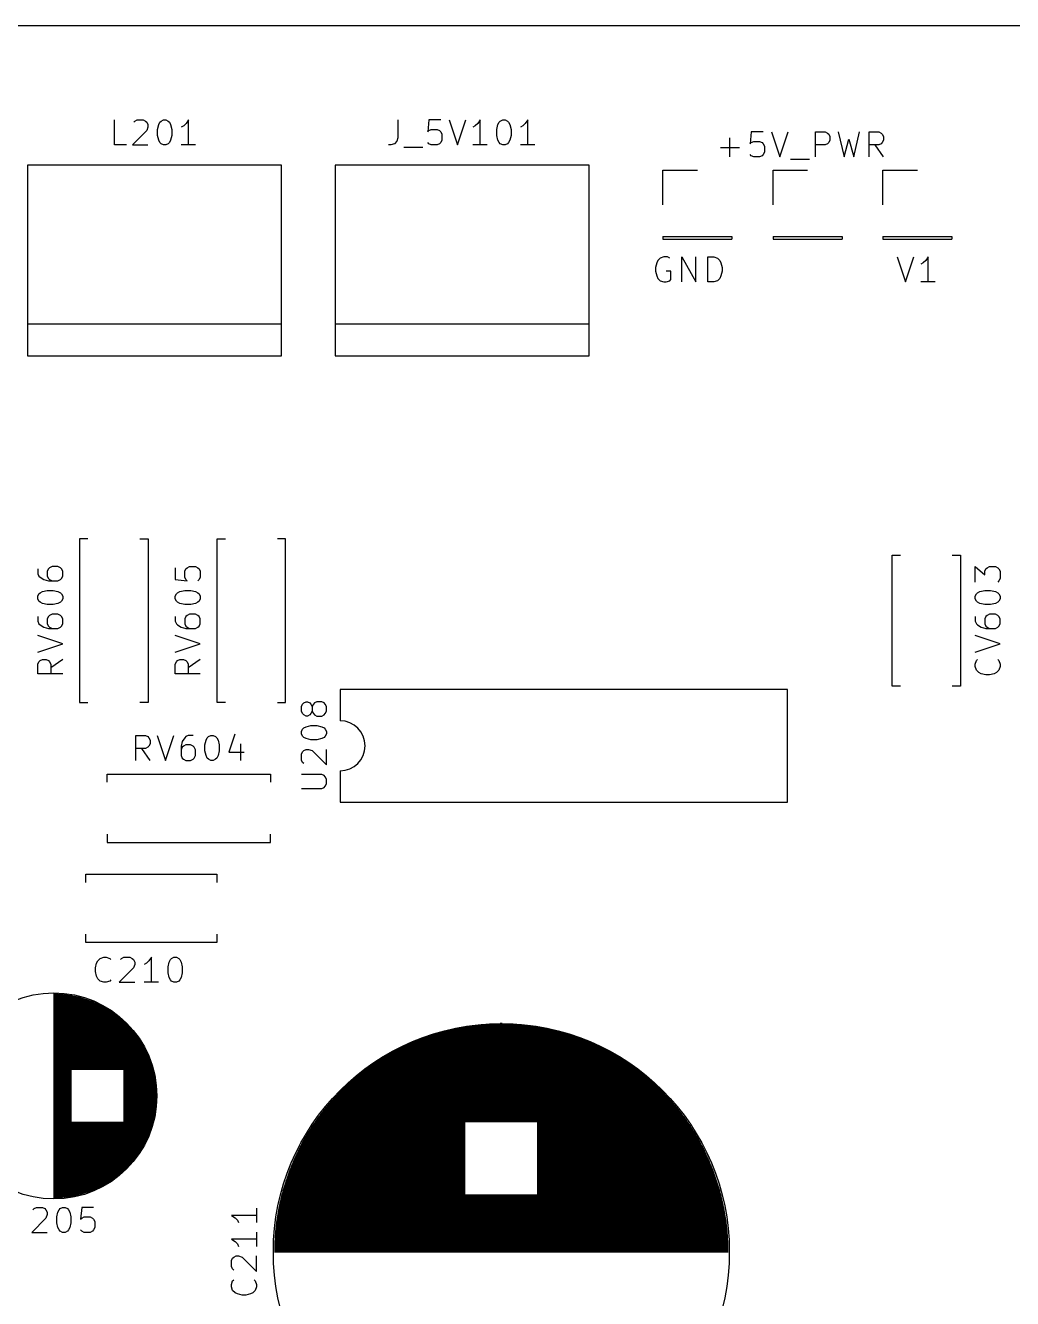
# Model space of a CAD drawing. Header units: millimetres. Extents: x 103 to 306, y -210 to -79.
# Drawn here: x 190.5 to 229.9, y -130.1 to -79.2 of the extents above; entities that cross this region are included whole.
import ezdxf

# ---------------------------------------------------------------- set-up
doc = ezdxf.new("R2010")
doc.units = ezdxf.units.MM
doc.layers.add('Edge.Cuts', color=254, linetype='CONTINUOUS', true_color=0xd0d2cd)
doc.layers.add('F.Silkscreen', color=41, linetype='CONTINUOUS', true_color=0xf2eda1)

msp = doc.modelspace()

# ---------------------------------------------------------------- linework, layer by layer
at = {"layer": 'Edge.Cuts', "linetype": 'CONTINUOUS'}
msp.add_line((108.3, -79.2), (300.5, -79.2), dxfattribs=at)
at = {"layer": 'F.Silkscreen', "linetype": 'CONTINUOUS'}
for p, q in [((194.031262, -83.974819), (194.031262, -82.974819)), ((195.316976, -83.40339), (194.745548, -83.974819)), ((194.793167, -83.070057), (194.840786, -83.022438)), ((194.840786, -83.022438), (194.936024, -82.974819)), ((194.936024, -82.974819), (195.174119, -82.974819)), ((195.174119, -82.974819), (195.269357, -83.022438)), ((195.269357, -83.022438), (195.316976, -83.070057)), ((195.316976, -83.070057), (195.364595, -83.165295)), ((195.364595, -83.260533), (195.316976, -83.40339)), ((195.364595, -83.165295), (195.364595, -83.260533)), ((195.745548, -83.355771), (195.793167, -83.165295)), ((195.745548, -83.593866), (195.745548, -83.355771)), ((195.793167, -83.165295), (195.840786, -83.070057)), ((195.840786, -83.070057), (195.888405, -83.022438)), ((195.888405, -83.022438), (195.983643, -82.974819)), ((195.983643, -82.974819), (196.078881, -82.974819)), ((196.078881, -82.974819), (196.174119, -83.022438)), ((196.174119, -83.022438), (196.221738, -83.070057)), ((196.221738, -83.070057), (196.269357, -83.165295)), ((196.269357, -83.165295), (196.316976, -83.355771)), ((196.316976, -83.355771), (196.316976, -83.593866)), ((196.793167, -83.212914), (196.697929, -83.260533)), ((196.888405, -83.117676), (196.793167, -83.212914)), ((196.983643, -82.974819), (196.888405, -83.117676)), ((196.983643, -83.974819), (196.983643, -82.974819)), ((205.364671, -82.974819), (205.364671, -83.689104)), ((206.602767, -82.974819), (206.555148, -83.451009)), ((206.555148, -83.451009), (206.602767, -83.40339)), ((207.078957, -82.974819), (206.602767, -82.974819)), ((206.602767, -83.40339), (206.698005, -83.355771)), ((206.698005, -83.355771), (206.9361, -83.355771)), ((206.9361, -83.355771), (207.031338, -83.40339)), ((207.031338, -83.40339), (207.078957, -83.451009)), ((207.078957, -83.451009), (207.126576, -83.546247)), ((207.412291, -82.974819), (207.745624, -83.974819)), ((207.745624, -83.974819), (208.078957, -82.974819)), ((208.45991, -83.212914), (208.364672, -83.260533)), ((208.555148, -83.117676), (208.45991, -83.212914)), ((208.650386, -82.974819), (208.555148, -83.117676)), ((208.650386, -83.974819), (208.650386, -82.974819)), ((209.317053, -83.355771), (209.364672, -83.165295)), ((209.317053, -83.593866), (209.317053, -83.355771)), ((209.364672, -83.165295), (209.412291, -83.070057)), ((209.412291, -83.070057), (209.45991, -83.022438)), ((209.45991, -83.022438), (209.555148, -82.974819)), ((209.555148, -82.974819), (209.650386, -82.974819)), ((209.650386, -82.974819), (209.745624, -83.022438)), ((209.745624, -83.022438), (209.793243, -83.070057)), ((209.793243, -83.070057), (209.840862, -83.165295)), ((209.840862, -83.165295), (209.888481, -83.355771)), ((209.888481, -83.355771), (209.888481, -83.593866)), ((210.364672, -83.212914), (210.269434, -83.260533)), ((210.45991, -83.117676), (210.364672, -83.212914)), ((210.555148, -82.974819), (210.45991, -83.117676)), ((210.555148, -83.974819), (210.555148, -82.974819)), ((219.5, -83.454819), (219.452381, -83.931009)), ((219.97619, -83.454819), (219.5, -83.454819)), ((220.309524, -83.454819), (220.642857, -84.454819)), ((220.642857, -84.454819), (220.97619, -83.454819)), ((222.071429, -84.454819), (222.071429, -83.454819)), ((222.071429, -83.454819), (222.452381, -83.454819)), ((222.452381, -83.454819), (222.547619, -83.502438)), ((222.976191, -83.454819), (223.214286, -84.454819)), ((223.595238, -84.454819), (223.833334, -83.454819)), ((224.214286, -84.454819), (224.214286, -83.454819)), ((224.214286, -83.454819), (224.595238, -83.454819)), ((224.595238, -83.454819), (224.690476, -83.502438)), ((194.507452, -83.974819), (194.031262, -83.974819)), ((194.745548, -83.974819), (195.364595, -83.974819)), ((195.793167, -83.784342), (195.745548, -83.593866)), ((195.840786, -83.87958), (195.793167, -83.784342)), ((195.888405, -83.9272), (195.840786, -83.87958)), ((195.983643, -83.974819), (195.888405, -83.9272)), ((196.078881, -83.974819), (195.983643, -83.974819)), ((196.174119, -83.9272), (196.078881, -83.974819)), ((196.221738, -83.87958), (196.174119, -83.9272)), ((196.269357, -83.784342), (196.221738, -83.87958)), ((196.316976, -83.593866), (196.269357, -83.784342)), ((197.269357, -83.974819), (196.697929, -83.974819)), ((205.078957, -83.974819), (204.983719, -83.974819)), ((205.221814, -83.9272), (205.078957, -83.974819)), ((205.317052, -83.831961), (205.221814, -83.9272)), ((205.364671, -83.689104), (205.317052, -83.831961)), ((206.602767, -83.9272), (206.555148, -83.87958)), ((206.698005, -83.974819), (206.602767, -83.9272)), ((206.9361, -83.974819), (206.698005, -83.974819)), ((207.031338, -83.9272), (206.9361, -83.974819)), ((207.078957, -83.87958), (207.031338, -83.9272)), ((207.126576, -83.784342), (207.078957, -83.87958)), ((207.126576, -83.546247), (207.126576, -83.784342)), ((208.9361, -83.974819), (208.364672, -83.974819)), ((209.364672, -83.784342), (209.317053, -83.593866)), ((209.412291, -83.87958), (209.364672, -83.784342)), ((209.45991, -83.9272), (209.412291, -83.87958)), ((209.555148, -83.974819), (209.45991, -83.9272)), ((209.650386, -83.974819), (209.555148, -83.974819)), ((209.745624, -83.9272), (209.650386, -83.974819)), ((209.793243, -83.87958), (209.745624, -83.9272)), ((209.840862, -83.784342), (209.793243, -83.87958)), ((209.888481, -83.593866), (209.840862, -83.784342)), ((210.840862, -83.974819), (210.269434, -83.974819)), ((218.642857, -84.454819), (218.642857, -83.692914)), ((219.452381, -83.931009), (219.5, -83.88339)), ((219.5, -83.88339), (219.595238, -83.835771)), ((219.595238, -83.835771), (219.833333, -83.835771)), ((219.833333, -83.835771), (219.928571, -83.88339)), ((219.928571, -83.88339), (219.97619, -83.931009)), ((219.97619, -83.931009), (220.023809, -84.026247)), ((222.452381, -83.978628), (222.071429, -83.978628)), ((222.547619, -83.931009), (222.452381, -83.978628)), ((222.547619, -83.502438), (222.595238, -83.550057)), ((222.595238, -83.88339), (222.547619, -83.931009)), ((222.595238, -83.550057), (222.642857, -83.645295)), ((222.642857, -83.788152), (222.595238, -83.88339)), ((222.642857, -83.645295), (222.642857, -83.788152)), ((223.214286, -84.454819), (223.404762, -83.740533)), ((223.404762, -83.740533), (223.595238, -84.454819)), ((224.595238, -83.978628), (224.214286, -83.978628)), ((224.785714, -84.454819), (224.452381, -83.978628)), ((224.690476, -83.931009), (224.595238, -83.978628)), ((224.690476, -83.502438), (224.738095, -83.550057)), ((224.738095, -83.88339), (224.690476, -83.931009)), ((224.738095, -83.550057), (224.785714, -83.645295)), ((224.785714, -83.788152), (224.738095, -83.88339)), ((224.785714, -83.645295), (224.785714, -83.788152)), ((205.602767, -84.070057), (206.364671, -84.070057)), ((218.261905, -84.073866), (219.02381, -84.073866)), ((219.5, -84.4072), (219.452381, -84.35958)), ((219.595238, -84.454819), (219.5, -84.4072)), ((219.833333, -84.454819), (219.595238, -84.454819)), ((219.928571, -84.4072), (219.833333, -84.454819)), ((219.97619, -84.35958), (219.928571, -84.4072)), ((220.023809, -84.264342), (219.97619, -84.35958)), ((220.023809, -84.026247), (220.023809, -84.264342)), ((190.5465, -84.79), (190.5465, -92.41)), ((200.7065, -84.79), (190.5465, -84.79)), ((200.7065, -92.41), (200.7065, -84.79)), ((202.8561, -84.79), (202.8561, -92.41)), ((213.0161, -84.79), (202.8561, -84.79)), ((213.0161, -92.41), (213.0161, -84.79)), ((215.9641, -84.99), (217.3441, -84.99)), ((215.9641, -86.37), (215.9641, -84.99)), ((220.372, -84.99), (221.752, -84.99)), ((220.372, -86.37), (220.372, -84.99)), ((221.071429, -84.550057), (221.833333, -84.550057)), ((224.7628, -84.99), (226.1428, -84.99)), ((224.7628, -86.37), (224.7628, -84.99)), ((215.9641, -87.64), (215.9641, -87.75)), ((215.9641, -87.64), (218.7241, -87.64)), ((215.9641, -87.75), (218.7241, -87.75)), ((218.7241, -87.64), (218.7241, -87.75)), ((220.372, -87.64), (220.372, -87.75)), ((220.372, -87.64), (223.132, -87.64)), ((220.372, -87.75), (223.132, -87.75)), ((223.132, -87.64), (223.132, -87.75)), ((224.7628, -87.64), (224.7628, -87.75)), ((224.7628, -87.64), (227.5228, -87.64)), ((224.7628, -87.75), (227.5228, -87.75)), ((227.5228, -87.64), (227.5228, -87.75)), ((215.857143, -88.502438), (215.761905, -88.597676)), ((216, -88.454819), (215.857143, -88.502438)), ((216.142857, -88.454819), (216, -88.454819)), ((216.238095, -88.502438), (216.142857, -88.454819)), ((216.714286, -89.454819), (216.714286, -88.454819)), ((216.714286, -88.454819), (217.285714, -89.454819)), ((217.285714, -89.454819), (217.285714, -88.454819)), ((217.761905, -89.454819), (217.761905, -88.454819)), ((217.761905, -88.454819), (218, -88.454819)), ((218, -88.454819), (218.142857, -88.502438)), ((218.142857, -88.502438), (218.238095, -88.597676)), ((225.333276, -88.454819), (225.666609, -89.454819)), ((225.666609, -89.454819), (225.999942, -88.454819)), ((226.571371, -88.454819), (226.476133, -88.597676)), ((226.571371, -89.454819), (226.571371, -88.454819)), ((215.714286, -88.692914), (215.666667, -88.88339)), ((215.666667, -88.88339), (215.666667, -89.026247)), ((215.666667, -89.026247), (215.714286, -89.216723)), ((215.761905, -88.597676), (215.714286, -88.692914)), ((216.285714, -89.026247), (216.095238, -89.026247)), ((216.285714, -89.35958), (216.285714, -89.026247)), ((218.238095, -88.597676), (218.285714, -88.692914)), ((218.285714, -88.692914), (218.333333, -88.88339)), ((218.333333, -89.026247), (218.285714, -89.216723)), ((218.333333, -88.88339), (218.333333, -89.026247)), ((226.380895, -88.692914), (226.285657, -88.740533)), ((226.476133, -88.597676), (226.380895, -88.692914)), ((215.714286, -89.216723), (215.761905, -89.311961)), ((215.761905, -89.311961), (215.857143, -89.4072)), ((215.857143, -89.4072), (216, -89.454819)), ((216, -89.454819), (216.095238, -89.454819)), ((216.095238, -89.454819), (216.238095, -89.4072)), ((216.238095, -89.4072), (216.285714, -89.35958)), ((218, -89.454819), (217.761905, -89.454819)), ((218.142857, -89.4072), (218, -89.454819)), ((218.238095, -89.311961), (218.142857, -89.4072)), ((218.285714, -89.216723), (218.238095, -89.311961)), ((226.857085, -89.454819), (226.285657, -89.454819)), ((200.7065, -91.14), (190.5465, -91.14)), ((213.0161, -91.14), (202.8561, -91.14)), ((190.5465, -92.41), (200.7065, -92.41)), ((202.8561, -92.41), (213.0161, -92.41)), ((192.63, -99.73), (192.63, -106.27)), ((192.96, -99.73), (192.63, -99.73)), ((195.04, -99.73), (195.37, -99.73)), ((195.37, -99.73), (195.37, -106.27)), ((198.13, -99.73), (198.46, -99.73)), ((198.13, -106.27), (198.13, -99.73)), ((200.87, -99.73), (200.54, -99.73)), ((200.87, -106.27), (200.87, -99.73)), ((225.13, -100.38), (225.467, -100.38)), ((225.13, -105.62), (225.13, -100.38)), ((227.533, -100.38), (227.87, -100.38)), ((227.87, -100.38), (227.87, -105.62)), ((190.954819, -100.928571), (190.954819, -101.119047)), ((190.954819, -101.119047), (191.002438, -101.214285)), ((191.002438, -101.214285), (191.050057, -101.261904)), ((191.050057, -101.261904), (191.192914, -101.357142)), ((191.38339, -100.928571), (191.335771, -101.023809)), ((191.335771, -101.023809), (191.335771, -101.214285)), ((191.335771, -101.214285), (191.38339, -101.309523)), ((191.431009, -100.880952), (191.38339, -100.928571)), ((191.526247, -100.833333), (191.431009, -100.880952)), ((191.764342, -100.833333), (191.526247, -100.833333)), ((191.85958, -100.880952), (191.764342, -100.833333)), ((191.9072, -100.928571), (191.85958, -100.880952)), ((191.954819, -101.023809), (191.9072, -100.928571)), ((191.9072, -101.309523), (191.954819, -101.214285)), ((191.954819, -101.214285), (191.954819, -101.023809)), ((196.454819, -100.880952), (196.454819, -101.357142)), ((196.835771, -101.023809), (196.88339, -100.928571)), ((196.835771, -101.261904), (196.835771, -101.023809)), ((196.88339, -101.357142), (196.835771, -101.261904)), ((196.88339, -100.928571), (196.931009, -100.880952)), ((196.931009, -100.880952), (197.026247, -100.833333)), ((197.026247, -100.833333), (197.264342, -100.833333)), ((197.264342, -100.833333), (197.35958, -100.880952)), ((197.35958, -100.880952), (197.4072, -100.928571)), ((197.4072, -100.928571), (197.454819, -101.023809)), ((197.454819, -101.261904), (197.4072, -101.357142)), ((197.454819, -101.023809), (197.454819, -101.261904)), ((228.454819, -101.45238), (228.454819, -100.833333)), ((228.454819, -100.833333), (228.835771, -101.166666)), ((228.835771, -101.023809), (228.88339, -100.928571)), ((228.835771, -101.166666), (228.835771, -101.023809)), ((228.88339, -100.928571), (228.931009, -100.880952)), ((228.931009, -100.880952), (229.026247, -100.833333)), ((229.026247, -100.833333), (229.264342, -100.833333)), ((229.264342, -100.833333), (229.35958, -100.880952)), ((229.35958, -100.880952), (229.4072, -100.928571)), ((229.4072, -100.928571), (229.454819, -101.023809)), ((229.454819, -101.023809), (229.454819, -101.309523)), ((191.145295, -101.833333), (191.335771, -101.785714)), ((191.192914, -101.357142), (191.38339, -101.404761)), ((191.335771, -101.785714), (191.573866, -101.785714)), ((191.38339, -101.309523), (191.431009, -101.357142)), ((191.38339, -101.404761), (191.764342, -101.404761)), ((191.431009, -101.357142), (191.526247, -101.404761)), ((191.573866, -101.785714), (191.764342, -101.833333)), ((191.764342, -101.404761), (191.85958, -101.357142)), ((191.85958, -101.357142), (191.9072, -101.309523)), ((196.454819, -101.357142), (196.931009, -101.404761)), ((196.645295, -101.833333), (196.835771, -101.785714)), ((196.835771, -101.785714), (197.073866, -101.785714)), ((196.931009, -101.404761), (196.88339, -101.357142)), ((197.073866, -101.785714), (197.264342, -101.833333)), ((197.4072, -101.357142), (197.35958, -101.404761)), ((228.645295, -101.833333), (228.835771, -101.785714)), ((228.835771, -101.785714), (229.073866, -101.785714)), ((229.073866, -101.785714), (229.264342, -101.833333)), ((229.4072, -101.404761), (229.35958, -101.45238)), ((229.454819, -101.309523), (229.4072, -101.404761)), ((190.954819, -102.023809), (191.002438, -101.928571)), ((190.954819, -102.119047), (190.954819, -102.023809)), ((191.002438, -102.214285), (190.954819, -102.119047)), ((191.002438, -101.928571), (191.050057, -101.880952)), ((191.050057, -102.261904), (191.002438, -102.214285)), ((191.050057, -101.880952), (191.145295, -101.833333)), ((191.145295, -102.309523), (191.050057, -102.261904)), ((191.764342, -101.833333), (191.85958, -101.880952)), ((191.85958, -102.261904), (191.764342, -102.309523)), ((191.85958, -101.880952), (191.9072, -101.928571)), ((191.9072, -102.214285), (191.85958, -102.261904)), ((191.9072, -101.928571), (191.954819, -102.023809)), ((191.954819, -102.119047), (191.9072, -102.214285)), ((191.954819, -102.023809), (191.954819, -102.119047)), ((196.454819, -102.023809), (196.502438, -101.928571)), ((196.454819, -102.119047), (196.454819, -102.023809)), ((196.502438, -102.214285), (196.454819, -102.119047)), ((196.502438, -101.928571), (196.550057, -101.880952)), ((196.550057, -102.261904), (196.502438, -102.214285)), ((196.550057, -101.880952), (196.645295, -101.833333)), ((196.645295, -102.309523), (196.550057, -102.261904)), ((197.264342, -101.833333), (197.35958, -101.880952)), ((197.35958, -102.261904), (197.264342, -102.309523)), ((197.35958, -101.880952), (197.4072, -101.928571)), ((197.4072, -102.214285), (197.35958, -102.261904)), ((197.4072, -101.928571), (197.454819, -102.023809)), ((197.454819, -102.119047), (197.4072, -102.214285)), ((197.454819, -102.023809), (197.454819, -102.119047)), ((228.454819, -102.023809), (228.502438, -101.928571)), ((228.454819, -102.119047), (228.454819, -102.023809)), ((228.502438, -102.214285), (228.454819, -102.119047)), ((228.502438, -101.928571), (228.550057, -101.880952)), ((228.550057, -102.261904), (228.502438, -102.214285)), ((228.550057, -101.880952), (228.645295, -101.833333)), ((228.645295, -102.309523), (228.550057, -102.261904)), ((229.264342, -101.833333), (229.35958, -101.880952)), ((229.35958, -102.261904), (229.264342, -102.309523)), ((229.35958, -101.880952), (229.4072, -101.928571)), ((229.4072, -102.214285), (229.35958, -102.261904)), ((229.4072, -101.928571), (229.454819, -102.023809)), ((229.454819, -102.119047), (229.4072, -102.214285)), ((229.454819, -102.023809), (229.454819, -102.119047)), ((191.335771, -102.357142), (191.145295, -102.309523)), ((191.573866, -102.357142), (191.335771, -102.357142)), ((191.431009, -102.785714), (191.38339, -102.833333)), ((191.526247, -102.738095), (191.431009, -102.785714)), ((191.764342, -102.738095), (191.526247, -102.738095)), ((191.764342, -102.309523), (191.573866, -102.357142)), ((191.85958, -102.785714), (191.764342, -102.738095)), ((191.9072, -102.833333), (191.85958, -102.785714)), ((196.835771, -102.357142), (196.645295, -102.309523)), ((197.073866, -102.357142), (196.835771, -102.357142)), ((196.931009, -102.785714), (196.88339, -102.833333)), ((197.026247, -102.738095), (196.931009, -102.785714)), ((197.264342, -102.738095), (197.026247, -102.738095)), ((197.264342, -102.309523), (197.073866, -102.357142)), ((197.35958, -102.785714), (197.264342, -102.738095)), ((197.4072, -102.833333), (197.35958, -102.785714)), ((228.835771, -102.357142), (228.645295, -102.309523)), ((229.073866, -102.357142), (228.835771, -102.357142)), ((228.931009, -102.785714), (228.88339, -102.833333)), ((229.026247, -102.738095), (228.931009, -102.785714)), ((229.264342, -102.738095), (229.026247, -102.738095)), ((229.264342, -102.309523), (229.073866, -102.357142)), ((229.35958, -102.785714), (229.264342, -102.738095)), ((229.4072, -102.833333), (229.35958, -102.785714)), ((190.954819, -102.833333), (190.954819, -103.023809)), ((190.954819, -103.023809), (191.002438, -103.119047)), ((191.002438, -103.119047), (191.050057, -103.166666)), ((191.050057, -103.166666), (191.192914, -103.261904)), ((191.192914, -103.261904), (191.38339, -103.309523)), ((191.38339, -102.833333), (191.335771, -102.928571)), ((191.335771, -102.928571), (191.335771, -103.119047)), ((191.335771, -103.119047), (191.38339, -103.214285)), ((191.38339, -103.214285), (191.431009, -103.261904)), ((191.38339, -103.309523), (191.764342, -103.309523)), ((191.431009, -103.261904), (191.526247, -103.309523)), ((191.764342, -103.309523), (191.85958, -103.261904)), ((191.85958, -103.261904), (191.9072, -103.214285)), ((191.954819, -102.928571), (191.9072, -102.833333)), ((191.9072, -103.214285), (191.954819, -103.119047)), ((191.954819, -103.119047), (191.954819, -102.928571)), ((196.454819, -102.833333), (196.454819, -103.023809)), ((196.454819, -103.023809), (196.502438, -103.119047)), ((196.502438, -103.119047), (196.550057, -103.166666)), ((196.550057, -103.166666), (196.692914, -103.261904)), ((196.692914, -103.261904), (196.88339, -103.309523)), ((196.88339, -102.833333), (196.835771, -102.928571)), ((196.835771, -102.928571), (196.835771, -103.119047)), ((196.835771, -103.119047), (196.88339, -103.214285)), ((196.88339, -103.214285), (196.931009, -103.261904)), ((196.88339, -103.309523), (197.264342, -103.309523)), ((196.931009, -103.261904), (197.026247, -103.309523)), ((197.264342, -103.309523), (197.35958, -103.261904)), ((197.35958, -103.261904), (197.4072, -103.214285)), ((197.454819, -102.928571), (197.4072, -102.833333)), ((197.4072, -103.214285), (197.454819, -103.119047)), ((197.454819, -103.119047), (197.454819, -102.928571)), ((228.454819, -102.833333), (228.454819, -103.023809)), ((228.454819, -103.023809), (228.502438, -103.119047)), ((228.502438, -103.119047), (228.550057, -103.166666)), ((228.550057, -103.166666), (228.692914, -103.261904)), ((228.692914, -103.261904), (228.88339, -103.309523)), ((228.88339, -102.833333), (228.835771, -102.928571)), ((228.835771, -102.928571), (228.835771, -103.119047)), ((228.835771, -103.119047), (228.88339, -103.214285)), ((228.88339, -103.214285), (228.931009, -103.261904)), ((228.88339, -103.309523), (229.264342, -103.309523)), ((228.931009, -103.261904), (229.026247, -103.309523)), ((229.264342, -103.309523), (229.35958, -103.261904)), ((229.35958, -103.261904), (229.4072, -103.214285)), ((229.454819, -102.928571), (229.4072, -102.833333)), ((229.4072, -103.214285), (229.454819, -103.119047)), ((229.454819, -103.119047), (229.454819, -102.928571)), ((191.954819, -103.928571), (190.954819, -103.595238)), ((197.454819, -103.928571), (196.454819, -103.595238)), ((229.454819, -103.928571), (228.454819, -103.595238)), ((190.954819, -104.261904), (191.954819, -103.928571)), ((196.454819, -104.261904), (197.454819, -103.928571)), ((228.454819, -104.261904), (229.454819, -103.928571)), ((190.954819, -104.738095), (191.002438, -104.642857)), ((190.954819, -105.119047), (190.954819, -104.738095)), ((191.002438, -104.642857), (191.050057, -104.595238)), ((191.050057, -104.595238), (191.145295, -104.547619)), ((191.145295, -104.547619), (191.288152, -104.547619)), ((191.288152, -104.547619), (191.38339, -104.595238)), ((191.38339, -104.595238), (191.431009, -104.642857)), ((191.431009, -104.642857), (191.478628, -104.738095)), ((191.954819, -104.547619), (191.478628, -104.880952)), ((191.478628, -104.738095), (191.478628, -105.119047)), ((196.454819, -104.738095), (196.502438, -104.642857)), ((196.454819, -105.119047), (196.454819, -104.738095)), ((196.502438, -104.642857), (196.550057, -104.595238)), ((196.550057, -104.595238), (196.645295, -104.547619)), ((196.645295, -104.547619), (196.788152, -104.547619)), ((196.788152, -104.547619), (196.88339, -104.595238)), ((196.88339, -104.595238), (196.931009, -104.642857)), ((196.931009, -104.642857), (196.978628, -104.738095)), ((197.454819, -104.547619), (196.978628, -104.880952)), ((196.978628, -104.738095), (196.978628, -105.119047)), ((228.454819, -104.738095), (228.502438, -104.595238)), ((228.454819, -104.833333), (228.454819, -104.738095)), ((228.502438, -104.97619), (228.454819, -104.833333)), ((228.502438, -104.595238), (228.550057, -104.547619)), ((229.35958, -104.547619), (229.4072, -104.595238)), ((229.4072, -104.595238), (229.454819, -104.738095)), ((229.454819, -104.833333), (229.4072, -104.97619)), ((229.454819, -104.738095), (229.454819, -104.833333)), ((191.954819, -105.119047), (190.954819, -105.119047)), ((197.454819, -105.119047), (196.454819, -105.119047)), ((228.597676, -105.071428), (228.502438, -104.97619)), ((228.692914, -105.119047), (228.597676, -105.071428)), ((228.88339, -105.166666), (228.692914, -105.119047)), ((229.026247, -105.166666), (228.88339, -105.166666)), ((229.216723, -105.119047), (229.026247, -105.166666)), ((229.311961, -105.071428), (229.216723, -105.119047)), ((229.4072, -104.97619), (229.311961, -105.071428)), ((203.05, -105.75), (203.05, -107)), ((220.95, -105.75), (203.05, -105.75)), ((220.95, -110.25), (220.95, -105.75)), ((225.467, -105.62), (225.13, -105.62)), ((227.87, -105.62), (227.533, -105.62)), ((192.63, -106.27), (192.96, -106.27)), ((195.37, -106.27), (195.04, -106.27)), ((198.46, -106.27), (198.13, -106.27)), ((200.54, -106.27), (200.87, -106.27)), ((201.504819, -106.428571), (201.552438, -106.333333)), ((201.552438, -106.333333), (201.600057, -106.285714)), ((201.600057, -106.285714), (201.695295, -106.238095)), ((201.695295, -106.238095), (201.742914, -106.238095)), ((201.742914, -106.238095), (201.838152, -106.285714)), ((201.838152, -106.285714), (201.885771, -106.333333)), ((201.885771, -106.333333), (201.93339, -106.428571)), ((201.981009, -106.333333), (201.93339, -106.428571)), ((202.028628, -106.285714), (201.981009, -106.333333)), ((202.123866, -106.238095), (202.028628, -106.285714)), ((202.314342, -106.238095), (202.123866, -106.238095)), ((202.40958, -106.285714), (202.314342, -106.238095)), ((202.4572, -106.333333), (202.40958, -106.285714)), ((202.504819, -106.428571), (202.4572, -106.333333)), ((201.504819, -106.619047), (201.504819, -106.428571)), ((201.552438, -106.714285), (201.504819, -106.619047)), ((201.600057, -106.761904), (201.552438, -106.714285)), ((201.695295, -106.809523), (201.600057, -106.761904)), ((201.742914, -106.809523), (201.695295, -106.809523)), ((201.838152, -106.761904), (201.742914, -106.809523)), ((201.885771, -106.714285), (201.838152, -106.761904)), ((201.93339, -106.619047), (201.885771, -106.714285)), ((201.93339, -106.428571), (201.93339, -106.619047)), ((201.93339, -106.619047), (201.981009, -106.714285)), ((201.981009, -106.714285), (202.028628, -106.761904)), ((202.028628, -106.761904), (202.123866, -106.809523)), ((202.123866, -106.809523), (202.314342, -106.809523)), ((202.314342, -106.809523), (202.40958, -106.761904)), ((202.40958, -106.761904), (202.4572, -106.714285)), ((202.4572, -106.714285), (202.504819, -106.619047)), ((202.504819, -106.619047), (202.504819, -106.428571)), ((201.504819, -107.428571), (201.552438, -107.333333)), ((201.552438, -107.333333), (201.600057, -107.285714)), ((201.600057, -107.285714), (201.695295, -107.238095)), ((201.695295, -107.238095), (201.885771, -107.190476)), ((201.885771, -107.190476), (202.123866, -107.190476)), ((202.123866, -107.190476), (202.314342, -107.238095)), ((202.314342, -107.238095), (202.40958, -107.285714)), ((202.40958, -107.285714), (202.4572, -107.333333)), ((202.4572, -107.333333), (202.504819, -107.428571)), ((194.880952, -108.584819), (194.880952, -107.584819)), ((194.880952, -107.584819), (195.261904, -107.584819)), ((195.261904, -107.584819), (195.357142, -107.632438)), ((195.357142, -107.632438), (195.404761, -107.680057)), ((195.404761, -107.680057), (195.45238, -107.775295)), ((195.45238, -107.775295), (195.45238, -107.918152)), ((195.738095, -107.584819), (196.071428, -108.584819)), ((196.071428, -108.584819), (196.404761, -107.584819)), ((196.738095, -107.822914), (196.690476, -108.01339)), ((196.833333, -107.680057), (196.738095, -107.822914)), ((196.880952, -107.632438), (196.833333, -107.680057)), ((196.97619, -107.584819), (196.880952, -107.632438)), ((197.166666, -107.584819), (196.97619, -107.584819)), ((197.642857, -107.965771), (197.690476, -107.775295)), ((197.690476, -107.775295), (197.738095, -107.680057)), ((197.738095, -107.680057), (197.785714, -107.632438)), ((197.785714, -107.632438), (197.880952, -107.584819)), ((197.880952, -107.584819), (197.97619, -107.584819)), ((197.97619, -107.584819), (198.071428, -107.632438)), ((198.071428, -107.632438), (198.119047, -107.680057)), ((198.119047, -107.680057), (198.166666, -107.775295)), ((198.166666, -107.775295), (198.214285, -107.965771)), ((198.833333, -107.5372), (198.595238, -108.251485)), ((201.504819, -107.523809), (201.504819, -107.428571)), ((201.552438, -107.619047), (201.504819, -107.523809)), ((201.600057, -107.666666), (201.552438, -107.619047)), ((201.695295, -107.714285), (201.600057, -107.666666)), ((201.885771, -107.761904), (201.695295, -107.714285)), ((202.123866, -107.761904), (201.885771, -107.761904)), ((202.314342, -107.714285), (202.123866, -107.761904)), ((202.40958, -107.666666), (202.314342, -107.714285)), ((202.4572, -107.619047), (202.40958, -107.666666)), ((202.504819, -107.523809), (202.4572, -107.619047)), ((202.504819, -107.428571), (202.504819, -107.523809)), ((195.261904, -108.108628), (194.880952, -108.108628)), ((195.45238, -108.584819), (195.119047, -108.108628)), ((195.357142, -108.061009), (195.261904, -108.108628)), ((195.404761, -108.01339), (195.357142, -108.061009)), ((195.45238, -107.918152), (195.404761, -108.01339)), ((196.690476, -108.01339), (196.690476, -108.394342)), ((196.738095, -108.061009), (196.690476, -108.156247)), ((196.690476, -108.394342), (196.738095, -108.48958)), ((196.785714, -108.01339), (196.738095, -108.061009)), ((196.880952, -107.965771), (196.785714, -108.01339)), ((197.071428, -107.965771), (196.880952, -107.965771)), ((197.166666, -108.01339), (197.071428, -107.965771)), ((197.214285, -108.061009), (197.166666, -108.01339)), ((197.261904, -108.156247), (197.214285, -108.061009)), ((197.214285, -108.48958), (197.261904, -108.394342)), ((197.261904, -108.394342), (197.261904, -108.156247)), ((197.642857, -108.203866), (197.642857, -107.965771)), ((197.690476, -108.394342), (197.642857, -108.203866)), ((197.738095, -108.48958), (197.690476, -108.394342)), ((198.166666, -108.394342), (198.119047, -108.48958)), ((198.214285, -108.203866), (198.166666, -108.394342)), ((198.214285, -107.965771), (198.214285, -108.203866)), ((198.595238, -108.251485), (199.214285, -108.251485)), ((199.071428, -107.918152), (199.071428, -108.584819)), ((201.504819, -108.333333), (201.552438, -108.238095)), ((201.504819, -108.571428), (201.504819, -108.333333)), ((201.552438, -108.238095), (201.600057, -108.190476)), ((201.600057, -108.190476), (201.695295, -108.142857)), ((201.695295, -108.142857), (201.790533, -108.142857)), ((201.790533, -108.142857), (201.93339, -108.190476)), ((201.93339, -108.190476), (202.504819, -108.761904)), ((202.504819, -108.761904), (202.504819, -108.142857)), ((196.738095, -108.48958), (196.785714, -108.5372)), ((196.785714, -108.5372), (196.880952, -108.584819)), ((196.880952, -108.584819), (197.071428, -108.584819)), ((197.071428, -108.584819), (197.166666, -108.5372)), ((197.166666, -108.5372), (197.214285, -108.48958)), ((197.785714, -108.5372), (197.738095, -108.48958)), ((197.880952, -108.584819), (197.785714, -108.5372)), ((197.97619, -108.584819), (197.880952, -108.584819)), ((198.071428, -108.5372), (197.97619, -108.584819)), ((198.119047, -108.48958), (198.071428, -108.5372)), ((201.552438, -108.666666), (201.504819, -108.571428)), ((201.600057, -108.714285), (201.552438, -108.666666)), ((193.73, -109.13), (200.27, -109.13)), ((193.73, -109.46), (193.73, -109.13)), ((200.27, -109.13), (200.27, -109.46)), ((202.314342, -109.142857), (201.504819, -109.142857)), ((202.40958, -109.190476), (202.314342, -109.142857)), ((202.4572, -109.238095), (202.40958, -109.190476)), ((202.504819, -109.333333), (202.4572, -109.238095)), ((202.504819, -109.523809), (202.504819, -109.333333)), ((203.05, -109), (203.05, -110.25)), ((201.504819, -109.714285), (202.314342, -109.714285)), ((202.314342, -109.714285), (202.40958, -109.666666)), ((202.40958, -109.666666), (202.4572, -109.619047)), ((202.4572, -109.619047), (202.504819, -109.523809)), ((203.05, -110.25), (220.95, -110.25)), ((193.73, -111.54), (193.73, -111.87)), ((193.73, -111.87), (200.27, -111.87)), ((200.27, -111.87), (200.27, -111.54)), ((192.88, -113.13), (198.12, -113.13)), ((192.88, -113.467), (192.88, -113.13)), ((198.12, -113.13), (198.12, -113.467)), ((192.88, -115.87), (192.88, -115.533)), ((198.12, -115.533), (198.12, -115.87)), ((198.12, -115.87), (192.88, -115.87)), ((193.357143, -116.597676), (193.452381, -116.502438)), ((193.452381, -116.502438), (193.595238, -116.454819)), ((193.595238, -116.454819), (193.690476, -116.454819)), ((193.690476, -116.454819), (193.833333, -116.502438)), ((193.833333, -116.502438), (193.880952, -116.550057)), ((194.261905, -116.550057), (194.309524, -116.502438)), ((194.309524, -116.502438), (194.404762, -116.454819)), ((194.404762, -116.454819), (194.642857, -116.454819)), ((194.642857, -116.454819), (194.738095, -116.502438)), ((194.738095, -116.502438), (194.785714, -116.550057)), ((194.785714, -116.550057), (194.833333, -116.645295)), ((195.5, -116.454819), (195.404762, -116.597676)), ((195.5, -117.454819), (195.5, -116.454819)), ((196.214286, -116.645295), (196.261905, -116.550057)), ((196.261905, -116.550057), (196.309524, -116.502438)), ((196.309524, -116.502438), (196.404762, -116.454819)), ((196.404762, -116.454819), (196.5, -116.454819)), ((196.5, -116.454819), (196.595238, -116.502438)), ((196.595238, -116.502438), (196.642857, -116.550057)), ((196.642857, -116.550057), (196.690476, -116.645295)), ((193.261905, -116.88339), (193.309524, -116.692914)), ((193.261905, -117.026247), (193.261905, -116.88339)), ((193.309524, -117.216723), (193.261905, -117.026247)), ((193.309524, -116.692914), (193.357143, -116.597676)), ((194.785714, -116.88339), (194.214286, -117.454819)), ((194.833333, -116.740533), (194.785714, -116.88339)), ((194.833333, -116.645295), (194.833333, -116.740533)), ((195.309524, -116.692914), (195.214286, -116.740533)), ((195.404762, -116.597676), (195.309524, -116.692914)), ((196.166667, -116.835771), (196.214286, -116.645295)), ((196.166667, -117.073866), (196.166667, -116.835771)), ((196.690476, -116.645295), (196.738095, -116.835771)), ((196.738095, -116.835771), (196.738095, -117.073866)), ((193.357143, -117.311961), (193.309524, -117.216723)), ((193.452381, -117.4072), (193.357143, -117.311961)), ((193.595238, -117.454819), (193.452381, -117.4072)), ((193.690476, -117.454819), (193.595238, -117.454819)), ((193.833333, -117.4072), (193.690476, -117.454819)), ((193.880952, -117.35958), (193.833333, -117.4072)), ((194.214286, -117.454819), (194.833333, -117.454819)), ((195.785714, -117.454819), (195.214286, -117.454819)), ((196.214286, -117.264342), (196.166667, -117.073866)), ((196.261905, -117.35958), (196.214286, -117.264342)), ((196.309524, -117.4072), (196.261905, -117.35958)), ((196.404762, -117.454819), (196.309524, -117.4072)), ((196.5, -117.454819), (196.404762, -117.454819)), ((196.595238, -117.4072), (196.5, -117.454819)), ((196.642857, -117.35958), (196.595238, -117.4072)), ((196.690476, -117.264342), (196.642857, -117.35958)), ((196.738095, -117.073866), (196.690476, -117.264342)), ((191.5973, -117.92), (191.5973, -126.08)), ((191.6373, -117.92), (191.6373, -126.08)), ((191.6773, -117.921), (191.6773, -126.079)), ((191.7173, -117.922), (191.7173, -126.078)), ((191.7573, -117.923), (191.7573, -126.077)), ((191.7973, -117.925), (191.7973, -126.075)), ((191.8373, -117.927), (191.8373, -126.073)), ((191.8773, -117.93), (191.8773, -126.07)), ((191.9173, -117.932), (191.9173, -126.068)), ((191.9573, -117.936), (191.9573, -126.064)), ((191.9973, -117.939), (191.9973, -126.061)), ((192.0373, -117.944), (192.0373, -126.056)), ((192.0773, -117.948), (192.0773, -126.052)), ((192.1173, -117.953), (192.1173, -126.047)), ((192.1573, -117.958), (192.1573, -126.042)), ((192.1973, -117.964), (192.1973, -126.036)), ((192.2373, -117.97), (192.2373, -126.03)), ((192.2773, -117.977), (192.2773, -126.023)), ((192.3173, -117.983), (192.3173, -120.96)), ((192.3573, -117.991), (192.3573, -120.96)), ((192.3973, -117.998), (192.3973, -120.96)), ((192.4373, -118.007), (192.4373, -120.96)), ((192.4773, -118.015), (192.4773, -120.96)), ((192.5173, -118.024), (192.5173, -120.96)), ((192.5573, -118.033), (192.5573, -120.96)), ((192.5973, -118.043), (192.5973, -120.96)), ((192.6373, -118.053), (192.6373, -120.96)), ((192.6773, -118.064), (192.6773, -120.96)), ((192.7173, -118.075), (192.7173, -120.96)), ((192.7573, -118.087), (192.7573, -120.96)), ((192.7973, -118.099), (192.7973, -120.96)), ((192.8373, -118.111), (192.8373, -120.96)), ((192.8773, -118.124), (192.8773, -120.96)), ((192.9173, -118.137), (192.9173, -120.96)), ((192.9573, -118.151), (192.9573, -120.96)), ((192.9973, -118.165), (192.9973, -120.96)), ((193.0373, -118.18), (193.0373, -120.96)), ((193.0773, -118.195), (193.0773, -120.96)), ((193.1173, -118.211), (193.1173, -120.96)), ((193.1573, -118.227), (193.1573, -120.96)), ((193.1973, -118.243), (193.1973, -120.96)), ((193.2373, -118.26), (193.2373, -120.96)), ((193.2773, -118.278), (193.2773, -120.96)), ((193.3173, -118.296), (193.3173, -120.96)), ((193.3573, -118.315), (193.3573, -120.96)), ((193.3973, -118.334), (193.3973, -120.96)), ((193.4373, -118.354), (193.4373, -120.96)), ((193.4773, -118.374), (193.4773, -120.96)), ((193.5173, -118.395), (193.5173, -120.96)), ((193.5573, -118.416), (193.5573, -120.96)), ((193.5973, -118.438), (193.5973, -120.96)), ((193.6373, -118.461), (193.6373, -120.96)), ((193.6773, -118.484), (193.6773, -120.96)), ((193.7173, -118.507), (193.7173, -120.96)), ((193.7573, -118.532), (193.7573, -120.96)), ((193.7973, -118.557), (193.7973, -120.96)), ((193.8373, -118.582), (193.8373, -120.96)), ((193.8773, -118.608), (193.8773, -120.96)), ((193.9173, -118.635), (193.9173, -120.96)), ((193.9573, -118.663), (193.9573, -120.96)), ((193.9973, -118.691), (193.9973, -120.96)), ((194.0373, -118.72), (194.0373, -120.96)), ((194.0773, -118.75), (194.0773, -120.96)), ((194.1173, -118.781), (194.1173, -120.96)), ((194.1573, -118.812), (194.1573, -120.96)), ((194.1973, -118.844), (194.1973, -120.96)), ((194.2373, -118.877), (194.2373, -120.96)), ((194.2773, -118.911), (194.2773, -120.96)), ((194.3173, -118.945), (194.3173, -120.96)), ((194.3573, -118.981), (194.3573, -120.96)), ((194.3973, -119.018), (194.3973, -124.982)), ((194.4373, -119.055), (194.4373, -124.945)), ((194.4773, -119.094), (194.4773, -124.906)), ((194.5173, -119.133), (194.5173, -124.867)), ((194.5573, -119.174), (194.5573, -124.826)), ((194.5973, -119.216), (194.5973, -124.784)), ((194.6373, -119.259), (194.6373, -124.741)), ((194.6773, -119.304), (194.6773, -124.696)), ((194.7173, -119.349), (194.7173, -124.651)), ((194.7573, -119.396), (194.7573, -124.604)), ((194.7973, -119.445), (194.7973, -124.555)), ((194.8373, -119.495), (194.8373, -124.505)), ((194.8773, -119.547), (194.8773, -124.453)), ((194.9173, -119.6), (194.9173, -124.4)), ((206.62, -119.5878), (212.38, -119.5878)), ((206.741, -119.5478), (212.259, -119.5478)), ((206.869, -119.5078), (212.131, -119.5078)), ((207.003, -119.4678), (211.997, -119.4678)), ((207.145, -119.4278), (211.855, -119.4278)), ((207.298, -119.3878), (211.702, -119.3878)), ((207.462, -119.3478), (211.538, -119.3478)), ((207.641, -119.3078), (211.359, -119.3078)), ((207.839, -119.2678), (211.161, -119.2678)), ((208.065, -119.2278), (210.935, -119.2278)), ((208.335, -119.1878), (210.665, -119.1878)), ((208.687, -119.1478), (210.313, -119.1478)), ((209.54, -119.1078), (209.46, -119.1078)), ((194.9573, -119.656), (194.9573, -124.344)), ((194.9973, -119.713), (194.9973, -124.287)), ((195.0373, -119.773), (195.0373, -124.227)), ((195.0773, -119.835), (195.0773, -124.165)), ((195.1173, -119.899), (195.1173, -124.101)), ((195.1573, -119.966), (195.1573, -124.034)), ((195.1973, -120.036), (195.1973, -123.964)), ((195.2373, -120.11), (195.2373, -123.89)), ((205.388, -120.1078), (213.612, -120.1078)), ((205.467, -120.0678), (213.533, -120.0678)), ((205.548, -120.0278), (213.452, -120.0278)), ((205.631, -119.9878), (213.369, -119.9878)), ((205.717, -119.9478), (213.283, -119.9478)), ((205.805, -119.9078), (213.195, -119.9078)), ((205.895, -119.8678), (213.105, -119.8678)), ((205.988, -119.8278), (213.012, -119.8278)), ((206.084, -119.7878), (212.916, -119.7878)), ((206.184, -119.7478), (212.816, -119.7478)), ((206.287, -119.7078), (212.713, -119.7078)), ((206.393, -119.6678), (212.607, -119.6678)), ((206.504, -119.6278), (212.496, -119.6278)), ((195.2773, -120.187), (195.2773, -123.813)), ((195.3173, -120.269), (195.3173, -123.731)), ((195.3573, -120.356), (195.3573, -123.644)), ((195.3973, -120.448), (195.3973, -123.552)), ((195.4373, -120.547), (195.4373, -123.453)), ((204.499, -120.6278), (214.501, -120.6278)), ((204.56, -120.5878), (214.44, -120.5878)), ((204.621, -120.5478), (214.379, -120.5478)), ((204.684, -120.5078), (214.316, -120.5078)), ((204.749, -120.4678), (214.251, -120.4678)), ((204.814, -120.4278), (214.186, -120.4278)), ((204.881, -120.3878), (214.119, -120.3878)), ((204.949, -120.3478), (214.051, -120.3478)), ((205.018, -120.3078), (213.982, -120.3078)), ((205.089, -120.2678), (213.911, -120.2678)), ((205.161, -120.2278), (213.839, -120.2278)), ((205.235, -120.1878), (213.765, -120.1878)), ((205.311, -120.1478), (213.689, -120.1478)), ((195.4773, -120.654), (195.4773, -123.346)), ((195.5173, -120.772), (195.5173, -123.228)), ((195.5573, -120.903), (195.5573, -123.097)), ((195.5973, -121.053), (195.5973, -122.947)), ((203.841, -121.1078), (215.159, -121.1078)), ((203.891, -121.0678), (215.109, -121.0678)), ((203.942, -121.0278), (215.058, -121.0278)), ((203.994, -120.9878), (215.006, -120.9878)), ((204.047, -120.9478), (214.953, -120.9478)), ((204.1, -120.9078), (214.9, -120.9078)), ((204.154, -120.8678), (214.846, -120.8678)), ((204.209, -120.8278), (214.791, -120.8278)), ((204.265, -120.7878), (214.735, -120.7878)), ((204.322, -120.7478), (214.678, -120.7478)), ((204.38, -120.7078), (214.62, -120.7078)), ((204.439, -120.6678), (214.561, -120.6678)), ((195.6373, -121.232), (195.6373, -122.768)), ((195.6773, -121.467), (195.6773, -122.533)), ((203.246, -121.6278), (215.754, -121.6278)), ((203.288, -121.5878), (215.712, -121.5878)), ((203.331, -121.5478), (215.669, -121.5478)), ((203.374, -121.5078), (215.626, -121.5078)), ((203.418, -121.4678), (215.582, -121.4678)), ((203.463, -121.4278), (215.537, -121.4278)), ((203.508, -121.3878), (215.492, -121.3878)), ((203.553, -121.3478), (215.447, -121.3478)), ((203.6, -121.3078), (215.4, -121.3078)), ((203.647, -121.2678), (215.353, -121.2678)), ((203.694, -121.2278), (215.306, -121.2278)), ((203.742, -121.1878), (215.258, -121.1878)), ((203.791, -121.1478), (215.209, -121.1478)), ((202.742, -122.1478), (216.258, -122.1478)), ((202.778, -122.1078), (216.222, -122.1078)), ((202.815, -122.0678), (216.185, -122.0678)), ((202.852, -122.0278), (216.148, -122.0278)), ((202.889, -121.9878), (216.111, -121.9878)), ((202.927, -121.9478), (216.073, -121.9478)), ((202.965, -121.9078), (216.035, -121.9078)), ((203.004, -121.8678), (215.996, -121.8678)), ((203.043, -121.8278), (215.957, -121.8278)), ((203.082, -121.7878), (215.918, -121.7878)), ((203.123, -121.7478), (215.877, -121.7478)), ((203.163, -121.7078), (215.837, -121.7078)), ((203.204, -121.6678), (215.796, -121.6678)), ((202.311, -122.6678), (216.689, -122.6678)), ((202.342, -122.6278), (216.658, -122.6278)), ((202.373, -122.5878), (216.627, -122.5878)), ((202.405, -122.5478), (216.595, -122.5478)), ((202.437, -122.5078), (216.563, -122.5078)), ((202.469, -122.4678), (216.531, -122.4678)), ((202.502, -122.4278), (216.498, -122.4278)), ((202.535, -122.3878), (216.465, -122.3878)), ((202.569, -122.3478), (216.431, -122.3478)), ((202.603, -122.3078), (216.397, -122.3078)), ((202.637, -122.2678), (216.363, -122.2678)), ((202.672, -122.2278), (216.328, -122.2278)), ((202.707, -122.1878), (216.293, -122.1878)), ((192.3173, -123.04), (192.3173, -126.017)), ((192.3573, -123.04), (192.3573, -126.009)), ((192.3973, -123.04), (192.3973, -126.002)), ((192.4373, -123.04), (192.4373, -125.993)), ((192.4773, -123.04), (192.4773, -125.985)), ((192.5173, -123.04), (192.5173, -125.976)), ((192.5573, -123.04), (192.5573, -125.967)), ((192.5973, -123.04), (192.5973, -125.957)), ((192.6373, -123.04), (192.6373, -125.947)), ((192.6773, -123.04), (192.6773, -125.936)), ((192.7173, -123.04), (192.7173, -125.925)), ((192.7573, -123.04), (192.7573, -125.913)), ((192.7973, -123.04), (192.7973, -125.901)), ((192.8373, -123.04), (192.8373, -125.889)), ((192.8773, -123.04), (192.8773, -125.876)), ((192.9173, -123.04), (192.9173, -125.863)), ((192.9573, -123.04), (192.9573, -125.849)), ((192.9973, -123.04), (192.9973, -125.835)), ((193.0373, -123.04), (193.0373, -125.82)), ((193.0773, -123.04), (193.0773, -125.805)), ((193.1173, -123.04), (193.1173, -125.789)), ((193.1573, -123.04), (193.1573, -125.773)), ((193.1973, -123.04), (193.1973, -125.757)), ((193.2373, -123.04), (193.2373, -125.74)), ((193.2773, -123.04), (193.2773, -125.722)), ((193.3173, -123.04), (193.3173, -125.704)), ((193.3573, -123.04), (193.3573, -125.685)), ((193.3973, -123.04), (193.3973, -125.666)), ((193.4373, -123.04), (193.4373, -125.646)), ((193.4773, -123.04), (193.4773, -125.626)), ((193.5173, -123.04), (193.5173, -125.605)), ((193.5573, -123.04), (193.5573, -125.584)), ((193.5973, -123.04), (193.5973, -125.562)), ((193.6373, -123.04), (193.6373, -125.539)), ((193.6773, -123.04), (193.6773, -125.516)), ((193.7173, -123.04), (193.7173, -125.493)), ((193.7573, -123.04), (193.7573, -125.468)), ((193.7973, -123.04), (193.7973, -125.443)), ((193.8373, -123.04), (193.8373, -125.418)), ((193.8773, -123.04), (193.8773, -125.392)), ((193.9173, -123.04), (193.9173, -125.365)), ((193.9573, -123.04), (193.9573, -125.337)), ((193.9973, -123.04), (193.9973, -125.309)), ((194.0373, -123.04), (194.0373, -125.28)), ((194.0773, -123.04), (194.0773, -125.25)), ((194.1173, -123.04), (194.1173, -125.219)), ((194.1573, -123.04), (194.1573, -125.188)), ((194.1973, -123.04), (194.1973, -125.156)), ((194.2373, -123.04), (194.2373, -125.123)), ((194.2773, -123.04), (194.2773, -125.089)), ((194.3173, -123.04), (194.3173, -125.055)), ((194.3573, -123.04), (194.3573, -125.019)), ((201.966, -123.1478), (208.06, -123.1478)), ((201.993, -123.1078), (208.06, -123.1078)), ((202.02, -123.0678), (208.06, -123.0678)), ((202.048, -123.0278), (216.952, -123.0278)), ((202.076, -122.9878), (216.924, -122.9878)), ((202.104, -122.9478), (216.896, -122.9478)), ((202.132, -122.9078), (216.868, -122.9078)), ((202.161, -122.8678), (216.839, -122.8678)), ((202.191, -122.8278), (216.809, -122.8278)), ((202.22, -122.7878), (216.78, -122.7878)), ((202.25, -122.7478), (216.75, -122.7478)), ((202.28, -122.7078), (216.72, -122.7078)), ((210.94, -123.0678), (216.98, -123.0678)), ((210.94, -123.1078), (217.007, -123.1078)), ((210.94, -123.1478), (217.034, -123.1478)), ((201.642, -123.6678), (208.06, -123.6678)), ((201.665, -123.6278), (208.06, -123.6278)), ((201.689, -123.5878), (208.06, -123.5878)), ((201.712, -123.5478), (208.06, -123.5478)), ((201.736, -123.5078), (208.06, -123.5078)), ((201.761, -123.4678), (208.06, -123.4678)), ((201.785, -123.4278), (208.06, -123.4278)), ((201.81, -123.3878), (208.06, -123.3878)), ((201.835, -123.3478), (208.06, -123.3478)), ((201.861, -123.3078), (208.06, -123.3078)), ((201.887, -123.2678), (208.06, -123.2678)), ((201.913, -123.2278), (208.06, -123.2278)), ((201.939, -123.1878), (208.06, -123.1878)), ((210.94, -123.1878), (217.061, -123.1878)), ((210.94, -123.2278), (217.087, -123.2278)), ((210.94, -123.2678), (217.113, -123.2678)), ((210.94, -123.3078), (217.139, -123.3078)), ((210.94, -123.3478), (217.165, -123.3478)), ((210.94, -123.3878), (217.19, -123.3878)), ((210.94, -123.4278), (217.215, -123.4278)), ((210.94, -123.4678), (217.239, -123.4678)), ((210.94, -123.5078), (217.264, -123.5078)), ((210.94, -123.5478), (217.288, -123.5478)), ((210.94, -123.5878), (217.311, -123.5878)), ((210.94, -123.6278), (217.335, -123.6278)), ((210.94, -123.6678), (217.358, -123.6678)), ((201.364, -124.1878), (208.06, -124.1878)), ((201.384, -124.1478), (208.06, -124.1478)), ((201.404, -124.1078), (208.06, -124.1078)), ((201.424, -124.0678), (208.06, -124.0678)), ((201.445, -124.0278), (208.06, -124.0278)), ((201.466, -123.9878), (208.06, -123.9878)), ((201.487, -123.9478), (208.06, -123.9478)), ((201.508, -123.9078), (208.06, -123.9078)), ((201.53, -123.8678), (208.06, -123.8678)), ((201.552, -123.8278), (208.06, -123.8278)), ((201.574, -123.7878), (208.06, -123.7878)), ((201.596, -123.7478), (208.06, -123.7478)), ((201.619, -123.7078), (208.06, -123.7078)), ((210.94, -123.7078), (217.381, -123.7078)), ((210.94, -123.7478), (217.404, -123.7478)), ((210.94, -123.7878), (217.426, -123.7878)), ((210.94, -123.8278), (217.448, -123.8278)), ((210.94, -123.8678), (217.47, -123.8678)), ((210.94, -123.9078), (217.492, -123.9078)), ((210.94, -123.9478), (217.513, -123.9478)), ((210.94, -123.9878), (217.534, -123.9878)), ((210.94, -124.0278), (217.555, -124.0278)), ((210.94, -124.0678), (217.576, -124.0678)), ((210.94, -124.1078), (217.596, -124.1078)), ((210.94, -124.1478), (217.616, -124.1478)), ((210.94, -124.1878), (217.636, -124.1878)), ((201.144, -124.6678), (208.06, -124.6678)), ((201.161, -124.6278), (208.06, -124.6278)), ((201.178, -124.5878), (208.06, -124.5878)), ((201.195, -124.5478), (208.06, -124.5478)), ((201.213, -124.5078), (208.06, -124.5078)), ((201.231, -124.4678), (208.06, -124.4678)), ((201.249, -124.4278), (208.06, -124.4278)), ((201.268, -124.3878), (208.06, -124.3878)), ((201.287, -124.3478), (208.06, -124.3478)), ((201.305, -124.3078), (208.06, -124.3078)), ((201.325, -124.2678), (208.06, -124.2678)), ((201.344, -124.2278), (208.06, -124.2278)), ((210.94, -124.2278), (217.656, -124.2278)), ((210.94, -124.2678), (217.675, -124.2678)), ((210.94, -124.3078), (217.695, -124.3078)), ((210.94, -124.3478), (217.713, -124.3478)), ((210.94, -124.3878), (217.732, -124.3878)), ((210.94, -124.4278), (217.751, -124.4278)), ((210.94, -124.4678), (217.769, -124.4678)), ((210.94, -124.5078), (217.787, -124.5078)), ((210.94, -124.5478), (217.805, -124.5478)), ((210.94, -124.5878), (217.822, -124.5878)), ((210.94, -124.6278), (217.839, -124.6278)), ((210.94, -124.6678), (217.856, -124.6678)), ((200.942, -125.1878), (208.06, -125.1878)), ((200.956, -125.1478), (208.06, -125.1478)), ((200.97, -125.1078), (208.06, -125.1078)), ((200.985, -125.0678), (208.06, -125.0678)), ((201, -125.0278), (208.06, -125.0278)), ((201.015, -124.9878), (208.06, -124.9878)), ((201.03, -124.9478), (208.06, -124.9478)), ((201.046, -124.9078), (208.06, -124.9078)), ((201.062, -124.8678), (208.06, -124.8678)), ((201.077, -124.8278), (208.06, -124.8278)), ((201.094, -124.7878), (208.06, -124.7878)), ((201.11, -124.7478), (208.06, -124.7478)), ((201.127, -124.7078), (208.06, -124.7078)), ((210.94, -124.7078), (217.873, -124.7078)), ((210.94, -124.7478), (217.89, -124.7478)), ((210.94, -124.7878), (217.906, -124.7878)), ((210.94, -124.8278), (217.923, -124.8278)), ((210.94, -124.8678), (217.938, -124.8678)), ((210.94, -124.9078), (217.954, -124.9078)), ((210.94, -124.9478), (217.97, -124.9478)), ((210.94, -124.9878), (217.985, -124.9878)), ((210.94, -125.0278), (218, -125.0278)), ((210.94, -125.0678), (218.015, -125.0678)), ((210.94, -125.1078), (218.03, -125.1078)), ((210.94, -125.1478), (218.044, -125.1478)), ((210.94, -125.1878), (218.058, -125.1878)), ((200.775, -125.7078), (208.06, -125.7078)), ((200.787, -125.6678), (208.06, -125.6678)), ((200.798, -125.6278), (208.06, -125.6278)), ((200.81, -125.5878), (208.06, -125.5878)), ((200.823, -125.5478), (208.06, -125.5478)), ((200.835, -125.5078), (208.06, -125.5078)), ((200.848, -125.4678), (208.06, -125.4678)), ((200.86, -125.4278), (208.06, -125.4278)), ((200.873, -125.3878), (208.06, -125.3878)), ((200.887, -125.3478), (208.06, -125.3478)), ((200.9, -125.3078), (208.06, -125.3078)), ((200.914, -125.2678), (208.06, -125.2678)), ((200.928, -125.2278), (208.06, -125.2278)), ((210.94, -125.2278), (218.072, -125.2278)), ((210.94, -125.2678), (218.086, -125.2678)), ((210.94, -125.3078), (218.1, -125.3078)), ((210.94, -125.3478), (218.113, -125.3478)), ((210.94, -125.3878), (218.127, -125.3878)), ((210.94, -125.4278), (218.14, -125.4278)), ((210.94, -125.4678), (218.152, -125.4678)), ((210.94, -125.5078), (218.165, -125.5078)), ((210.94, -125.5478), (218.177, -125.5478)), ((210.94, -125.5878), (218.19, -125.5878)), ((210.94, -125.6278), (218.202, -125.6278)), ((210.94, -125.6678), (218.213, -125.6678)), ((210.94, -125.7078), (218.225, -125.7078)), ((200.642, -126.2278), (218.358, -126.2278)), ((200.651, -126.1878), (218.349, -126.1878)), ((200.66, -126.1478), (218.34, -126.1478)), ((200.67, -126.1078), (218.33, -126.1078)), ((200.679, -126.0678), (218.321, -126.0678)), ((200.689, -126.0278), (218.311, -126.0278)), ((200.699, -125.9878), (218.301, -125.9878)), ((200.71, -125.9478), (218.29, -125.9478)), ((200.72, -125.9078), (208.06, -125.9078)), ((200.731, -125.8678), (208.06, -125.8678)), ((200.741, -125.8278), (208.06, -125.8278)), ((200.752, -125.7878), (208.06, -125.7878)), ((200.764, -125.7478), (208.06, -125.7478)), ((210.94, -125.7478), (218.236, -125.7478)), ((210.94, -125.7878), (218.248, -125.7878)), ((210.94, -125.8278), (218.259, -125.8278)), ((210.94, -125.8678), (218.269, -125.8678)), ((210.94, -125.9078), (218.28, -125.9078)), ((190.761905, -126.550057), (190.809524, -126.502438)), ((190.809524, -126.502438), (190.904762, -126.454819)), ((190.904762, -126.454819), (191.142857, -126.454819)), ((191.142857, -126.454819), (191.238095, -126.502438)), ((191.238095, -126.502438), (191.285714, -126.550057)), ((191.285714, -126.550057), (191.333333, -126.645295)), ((191.333333, -126.740533), (191.285714, -126.88339)), ((191.333333, -126.645295), (191.333333, -126.740533)), ((191.714286, -126.835771), (191.761905, -126.645295)), ((191.761905, -126.645295), (191.809524, -126.550057)), ((191.809524, -126.550057), (191.857143, -126.502438)), ((191.857143, -126.502438), (191.952381, -126.454819)), ((191.952381, -126.454819), (192.047619, -126.454819)), ((192.047619, -126.454819), (192.142857, -126.502438)), ((192.142857, -126.502438), (192.190476, -126.550057)), ((192.190476, -126.550057), (192.238095, -126.645295)), ((192.238095, -126.645295), (192.285714, -126.835771)), ((192.714286, -126.454819), (192.666667, -126.931009)), ((193.190476, -126.454819), (192.714286, -126.454819)), ((199.704819, -126.489704), (199.704819, -127.061132)), ((200.548, -126.7078), (218.452, -126.7078)), ((200.554, -126.6678), (218.446, -126.6678)), ((200.561, -126.6278), (218.439, -126.6278)), ((200.569, -126.5878), (218.431, -126.5878)), ((200.576, -126.5478), (218.424, -126.5478)), ((200.584, -126.5078), (218.416, -126.5078)), ((200.591, -126.4678), (218.409, -126.4678)), ((200.599, -126.4278), (218.401, -126.4278)), ((200.608, -126.3878), (218.392, -126.3878)), ((200.616, -126.3478), (218.384, -126.3478)), ((200.624, -126.3078), (218.376, -126.3078)), ((200.633, -126.2678), (218.367, -126.2678)), ((191.285714, -126.88339), (190.714286, -127.454819)), ((191.714286, -127.073866), (191.714286, -126.835771)), ((191.761905, -127.264342), (191.714286, -127.073866)), ((192.285714, -127.073866), (192.238095, -127.264342)), ((192.285714, -126.835771), (192.285714, -127.073866)), ((192.666667, -126.931009), (192.714286, -126.88339)), ((192.714286, -126.88339), (192.809524, -126.835771)), ((192.809524, -126.835771), (193.047619, -126.835771)), ((193.047619, -126.835771), (193.142857, -126.88339)), ((193.142857, -126.88339), (193.190476, -126.931009)), ((193.190476, -126.931009), (193.238095, -127.026247)), ((193.238095, -127.026247), (193.238095, -127.264342)), ((199.704819, -126.775418), (198.704819, -126.775418)), ((198.704819, -126.775418), (198.847676, -126.870656)), ((198.847676, -126.870656), (198.942914, -126.965894)), ((198.942914, -126.965894), (198.990533, -127.061132)), ((200.475, -127.2278), (218.525, -127.2278)), ((200.479, -127.1878), (218.521, -127.1878)), ((200.484, -127.1478), (218.516, -127.1478)), ((200.489, -127.1078), (218.511, -127.1078)), ((200.494, -127.0678), (218.506, -127.0678)), ((200.499, -127.0278), (218.501, -127.0278)), ((200.505, -126.9878), (218.495, -126.9878)), ((200.51, -126.9478), (218.49, -126.9478)), ((200.516, -126.9078), (218.484, -126.9078)), ((200.522, -126.8678), (218.478, -126.8678)), ((200.528, -126.8278), (218.472, -126.8278)), ((200.534, -126.7878), (218.466, -126.7878)), ((200.541, -126.7478), (218.459, -126.7478)), ((190.714286, -127.454819), (191.333333, -127.454819)), ((191.809524, -127.35958), (191.761905, -127.264342)), ((191.857143, -127.4072), (191.809524, -127.35958)), ((191.952381, -127.454819), (191.857143, -127.4072)), ((192.047619, -127.454819), (191.952381, -127.454819)), ((192.142857, -127.4072), (192.047619, -127.454819)), ((192.190476, -127.35958), (192.142857, -127.4072)), ((192.238095, -127.264342), (192.190476, -127.35958)), ((192.714286, -127.4072), (192.666667, -127.35958)), ((192.809524, -127.454819), (192.714286, -127.4072)), ((193.047619, -127.454819), (192.809524, -127.454819)), ((193.142857, -127.4072), (193.047619, -127.454819)), ((193.190476, -127.35958), (193.142857, -127.4072)), ((193.238095, -127.264342), (193.190476, -127.35958)), ((199.704819, -127.727799), (198.704819, -127.727799)), ((198.704819, -127.727799), (198.847676, -127.823037)), ((199.704819, -127.442085), (199.704819, -128.013513)), ((200.433, -127.7478), (218.567, -127.7478)), ((200.435, -127.7078), (218.565, -127.7078)), ((200.437, -127.6678), (218.563, -127.6678)), ((200.44, -127.6278), (218.56, -127.6278)), ((200.442, -127.5878), (218.558, -127.5878)), ((200.445, -127.5478), (218.555, -127.5478)), ((200.448, -127.5078), (218.552, -127.5078)), ((200.452, -127.4678), (218.548, -127.4678)), ((200.455, -127.4278), (218.545, -127.4278)), ((200.459, -127.3878), (218.541, -127.3878)), ((200.463, -127.3478), (218.537, -127.3478)), ((200.467, -127.3078), (218.533, -127.3078)), ((200.471, -127.2678), (218.529, -127.2678)), ((198.847676, -127.823037), (198.942914, -127.918275)), ((198.942914, -127.918275), (198.990533, -128.013513)), ((200.42, -128.1478), (218.58, -128.1478)), ((200.42, -128.1878), (218.58, -128.1878)), ((200.42, -128.2278), (218.58, -128.2278)), ((200.421, -128.0678), (218.579, -128.0678)), ((200.421, -128.1078), (218.579, -128.1078)), ((200.422, -128.0278), (218.578, -128.0278)), ((200.423, -127.9878), (218.577, -127.9878)), ((200.424, -127.9478), (218.576, -127.9478)), ((200.426, -127.9078), (218.574, -127.9078)), ((200.427, -127.8678), (218.573, -127.8678)), ((200.429, -127.8278), (218.571, -127.8278)), ((200.431, -127.7878), (218.569, -127.7878)), ((198.704819, -128.584942), (198.752438, -128.489704)), ((198.704819, -128.823037), (198.704819, -128.584942)), ((198.752438, -128.489704), (198.800057, -128.442085)), ((198.800057, -128.442085), (198.895295, -128.394466)), ((198.895295, -128.394466), (198.990533, -128.394466)), ((198.990533, -128.394466), (199.13339, -128.442085)), ((199.13339, -128.442085), (199.704819, -129.013513)), ((199.704819, -129.013513), (199.704819, -128.394466)), ((198.752438, -128.918275), (198.704819, -128.823037)), ((198.800057, -128.965894), (198.752438, -128.918275)), ((198.704819, -129.537323), (198.752438, -129.394466)), ((198.704819, -129.632561), (198.704819, -129.537323)), ((198.752438, -129.775418), (198.704819, -129.632561)), ((198.752438, -129.394466), (198.800057, -129.346847)), ((198.847676, -129.870656), (198.752438, -129.775418)), ((199.6572, -129.775418), (199.561961, -129.870656)), ((199.60958, -129.346847), (199.6572, -129.394466)), ((199.6572, -129.394466), (199.704819, -129.537323)), ((199.704819, -129.632561), (199.6572, -129.775418)), ((199.704819, -129.537323), (199.704819, -129.632561)), ((198.942914, -129.918275), (198.847676, -129.870656)), ((199.13339, -129.965894), (198.942914, -129.918275)), ((199.276247, -129.965894), (199.13339, -129.965894)), ((199.466723, -129.918275), (199.276247, -129.965894)), ((199.561961, -129.870656), (199.466723, -129.918275))]:
    msp.add_line(p, q, dxfattribs=at)
at = {"layer": 'F.Silkscreen'}
for centre, radius in [((191.5973, -122), 4.12), ((209.5, -128.2278), 9.12)]:
    msp.add_circle(centre, radius, dxfattribs=at)
msp.add_arc((203.05, -108), 1, -90, 90, dxfattribs=at)

doc.saveas('drawing.dxf')
